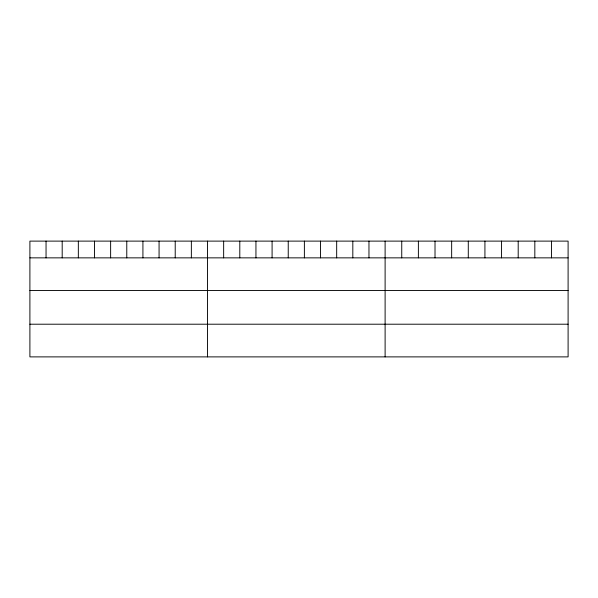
<?xml version="1.0" encoding="UTF-8"?>
<svg xmlns="http://www.w3.org/2000/svg" width="598" height="598" viewBox="0 0 598 598"><rect width="100%" height="100%" fill="white"/><g stroke="black" fill="none" stroke-linecap="round" stroke-linejoin="round"><path stroke-width="0.9" d="M568.1 257.858L568.1 356.886L29.9 356.886L29.9 241.114L568.1 241.114L568.1 257.858L29.9 257.858M29.9 290.538L568.1 290.538M29.9 324.206L568.1 324.206M551.468 241.114L551.468 257.858M534.829 241.114L534.829 257.858M518.197 241.114L518.197 257.858M501.558 241.114L501.558 257.858M484.926 241.114L484.926 257.858M468.286 241.114L468.286 257.858M451.654 241.114L451.654 257.858M435.015 241.114L435.015 257.858M418.383 241.114L418.383 257.858M401.744 241.114L401.744 257.858M385.112 241.114L385.112 356.886M368.966 241.114L368.966 257.858M352.82 241.114L352.82 257.858M336.674 241.114L336.674 257.858M320.528 241.114L320.528 257.858M304.382 241.114L304.382 257.858M288.236 241.114L288.236 257.858M272.09 241.114L272.09 257.858M255.944 241.114L255.944 257.858M239.798 241.114L239.798 257.858M223.652 241.114L223.652 257.858M207.506 241.114L207.506 356.886M191.36 241.114L191.36 257.858M175.214 241.114L175.214 257.858M159.068 241.114L159.068 257.858M142.922 241.114L142.922 257.858M126.776 241.114L126.776 257.858M110.63 241.114L110.63 257.858M94.484 241.114L94.484 257.858M78.338 241.114L78.338 257.858M62.192 241.114L62.192 257.858M46.046 241.114L46.046 257.858"/></g></svg>
